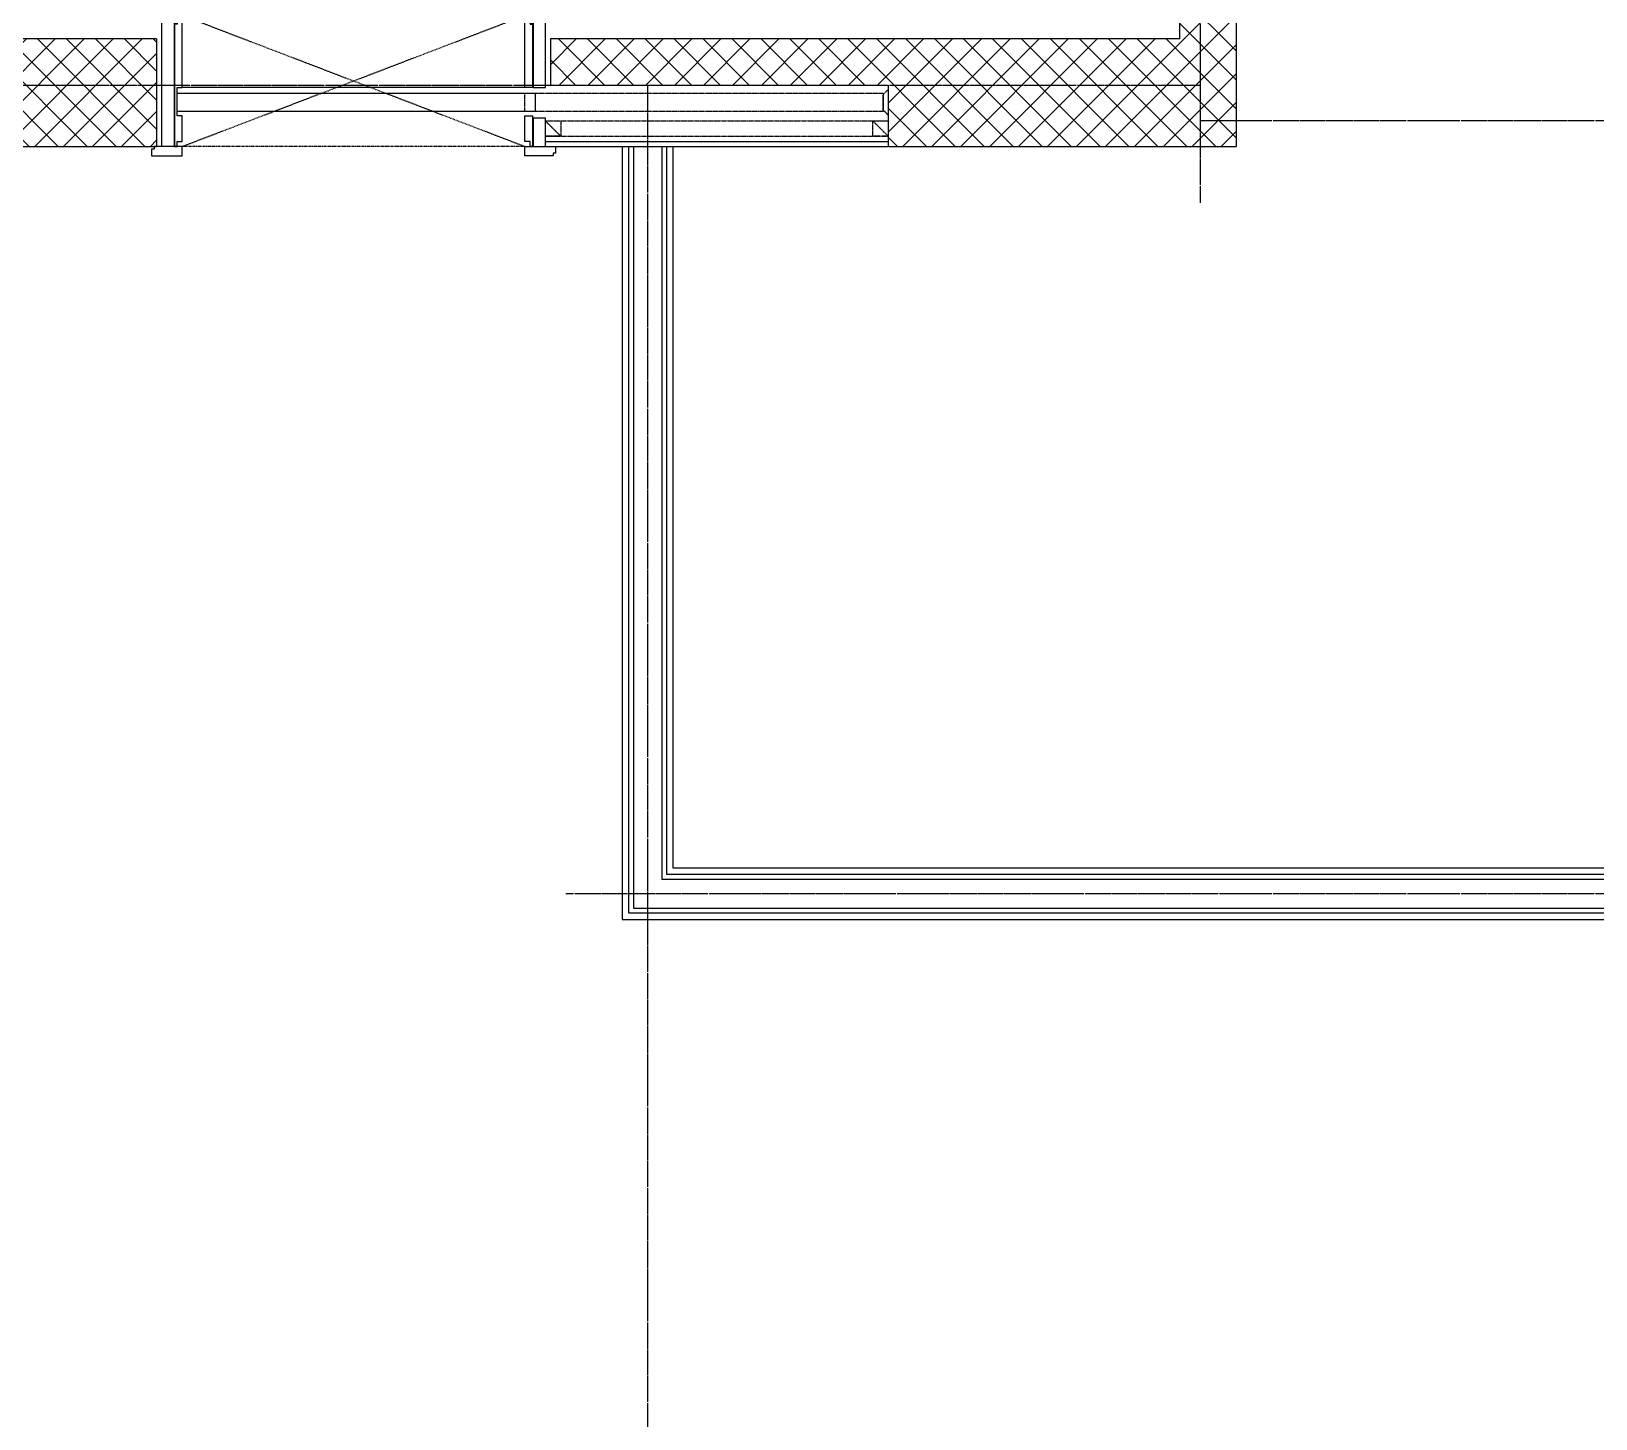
# Model space of a CAD drawing. Header units: millimetres. Extents: x 18456 to 179493, y -203649 to 469211.
# Drawn here: x 103294 to 106352, y 42716 to 45426 of the extents above; entities that cross this region are included whole.
import ezdxf

# ---------------------------------------------------------------- set-up
doc = ezdxf.new("R2010")
doc.units = ezdxf.units.MM
for name, pattern in [('X-평면도(기본형)$0$( Hidden )', [0.375, 0.25, -0.125]), ('X-평면도(기본형)$0$CEN', [52.5, 50, -1, 0.5, -1]), ('X-평면도(기본형)$0$HID', [2.8, 1.8, -1])]:
    doc.linetypes.add(name, pattern=pattern)
for name, color, linetype, true_color in [('X-평면도(기본형)$0$40HAT', 9, 'Continuous', 0x808080), ('X-평면도(기본형)$0$7GYP', 7, 'Continuous', 0x000000), ('X-평면도(기본형)$0$CEN', 1, 'X-평면도(기본형)$0$CEN', 0xff0000), ('X-평면도(기본형)$0$DOOR', 4, 'Continuous', 0x00ffff), ('X-평면도(기본형)$0$W2', 3, 'Continuous', 0x00ff00)]:
    doc.layers.add(name, color=color, linetype=linetype, true_color=true_color)
pattern_1 = [(315, (-346622.983, -110113.196), (28.2842712, 28.2842712), []), (45, (-346622.983, -110113.196), (-28.2842712, 28.2842712), [])]

# ---------------------------------------------------------------- blocks, each defined once
blk = doc.blocks.new('X-평면도(기본형)$0$pkdr750190')
at = {"layer": 'X-평면도(기본형)$0$DOOR', "linetype": 'X-평면도(기본형)$0$( Hidden )'}
for p, q in [((-50, 750), (-50, 1420)), ((-20, 1420), (-50, 1390)), ((-20, 750), (-20, 1420)), ((-20, 780), (-50, 750))]:
    blk.add_line(p, q, dxfattribs=at)
at = {"layer": 'X-평면도(기본형)$0$DOOR'}
for p, q in [((-10, 750), (-10, 1420)), ((0, 750), (0, 1420))]:
    blk.add_line(p, q, dxfattribs=at)
at = {"layer": 'X-평면도(기본형)$0$DOOR', "color": 5, "true_color": 0x0000ff}
for p, q in [((-260, 720), (-260, 30)), ((-115, 710), (-115, 40))]:
    blk.add_line(p, q, dxfattribs=at)
at = {"layer": 'X-평면도(기본형)$0$DOOR', "color": 8, "linetype": 'X-평면도(기본형)$0$( Hidden )', "true_color": 0x808080}
for points in [[(-111.3, 1420), (-61.3, 1420), (-71.3, 1410), (-101.3, 1410)], [(-104.3, 710), (-104.3, 1410), (-68.3, 1410), (-68.3, 710)]]:
    blk.add_lwpolyline(points, close=True, dxfattribs=at)
at = {"layer": 'X-평면도(기본형)$0$DOOR', "linetype": 'X-평면도(기본형)$0$( Hidden )'}
for points in [[(-20, 1420), (-20, 1390), (-50, 1390), (-50, 1420)], [(-20, 780), (-20, 750), (-50, 750), (-50, 780)]]:
    blk.add_lwpolyline(points, close=True, dxfattribs=at)
at = {"layer": 'X-평면도(기본형)$0$DOOR'}
for points in [[(0, 770), (13, 770), (13, 765), (18, 765), (18, 710), (0, 710)], [(-250, 750), (-250, 725), (-240, 725), (-240, 720), (-260, 720), (-260, 750)], [(-115, 750), (-250, 750), (-250, 726), (-115, 726)], [(0, 750), (-55, 750), (-55, 726), (0, 726)], [(-115, 725), (-115, 710), (-250, 710), (-250, 720), (-239, 720), (-239, 725)], [(-92.3, 30), (-104.3, 30), (-104.3, 730), (-68.3, 730), (-68.3, 30), (-80.3, 30)], [(0, 725), (0, 720), (-10, 720), (-10, 710), (-60, 710), (-60, 725)], [(0, 25), (0, 30), (-10, 30), (-10, 40), (-60, 40), (-60, 30), (-115, 30), (-115, 40), (-250, 40), (-250, 30), (-239, 30), (-239, 25)], [(0, -15), (5, -15), (5, -20), (18, -20), (18, 40), (0, 40)], [(-250, 0), (-250, 25), (-240, 25), (-240, 30), (-260, 30), (-260, 0)], [(0, 0), (-250, 0), (-250, 24), (0, 24)]]:
    blk.add_lwpolyline(points, close=True, dxfattribs=at)
at = {"layer": 'X-평면도(기본형)$0$DOOR', "color": 1, "linetype": 'X-평면도(기본형)$0$HID', "true_color": 0xff0000}
blk.add_lwpolyline([(0, 710), (0, 40), (-260, 720), (-260, 30)], close=True, dxfattribs=at)
at = {"layer": 'X-평면도(기본형)$0$DOOR'}
blk.add_lwpolyline([(0, 720), (-10, 720), (-10, 710)], dxfattribs=at)

msp = doc.modelspace()

# ---------------------------------------------------------------- hatches: boundary and pattern name
at = {"layer": 'X-평면도(기본형)$0$40HAT'}
h = msp.add_hatch(dxfattribs=at)
h.set_pattern_fill('H3', color=256, scale=40, style=0, pattern_type=2)
h.set_pattern_definition(pattern_1)
h.paths.add_polyline_path([(104208.6, 47291.1), (104208.6, 47381.1), (105538.6, 47381.1), (105538.6, 47431.1), (105648.6, 47431.1), (105648.6, 45201.1), (104968.6, 45201.1), (104968.6, 45321.1), (104308.6, 45321.1), (104308.6, 45411.1), (105538.6, 45411.1), (105538.6, 47291.1), (104208.6, 47291.1)], flags=0)
h = msp.add_hatch(dxfattribs=at)
h.set_pattern_fill('H3', color=256, scale=40, style=0, pattern_type=2)
h.set_pattern_definition(pattern_1)
h.paths.add_polyline_path([(103288.6, 47291.1), (103288.6, 47381.1), (102568.6, 47381.1), (102568.6, 45201.1), (103538.6, 45201.1), (103538.6, 45411.1), (102658.6, 45411.1), (102658.6, 47291.1), (103288.6, 47291.1)], flags=0)

# ---------------------------------------------------------------- linework, layer by layer
at = {"layer": 'X-평면도(기본형)$0$7GYP'}
for points in [[(107438.6, 45288.6), (106931.1, 45288.6), (106931.1, 43778.6), (104536.1, 43778.6), (104536.1, 45201.1)], [(107438.6, 45301.1), (106918.6, 45301.1), (106918.6, 43791.1), (104548.6, 43791.1), (104548.6, 45201.1)], [(107438.6, 45279.1), (106940.6, 45279.1), (106940.6, 43769.1), (104526.6, 43769.1), (104526.6, 45201.1)], [(104448.6, 45201.1), (104448.6, 43691.1), (107338.6, 43691.1)], [(104461.1, 45201.1), (104461.1, 43703.6), (107338.6, 43703.6)], [(104470.6, 45201.1), (104470.6, 43713.1), (107338.6, 43713.1)]]:
    msp.add_lwpolyline(points, dxfattribs=at)
at = {"layer": 'X-평면도(기본형)$0$CEN'}
for p, q in [((105578.6, 50846.1), (105578.6, 45091.1)), ((101033.6, 45321.1), (105578.6, 45321.1)), ((104498.6, 37026.1), (104498.6, 45321.1)), ((106978.6, 45251.1), (105578.6, 45251.1)), ((106978.6, 43741.1), (104338.6, 43741.1))]:
    msp.add_line(p, q, dxfattribs=at)
at = {"layer": 'X-평면도(기본형)$0$W2'}
for p, q in [((105648.6, 47431.1), (105648.6, 45201.1)), ((105538.6, 45411.1), (105538.6, 47291.1)), ((103538.6, 45411.1), (102658.6, 45411.1)), ((103538.6, 45411.1), (103538.6, 45201.1)), ((104308.6, 45411.1), (104308.6, 45321.1)), ((105538.6, 45411.1), (104308.6, 45411.1)), ((104308.6, 45321.1), (104968.6, 45321.1)), ((104968.6, 45321.1), (104968.6, 45201.1)), ((102568.6, 45201.1), (103538.6, 45201.1)), ((104968.6, 45201.1), (105648.6, 45201.1))]:
    msp.add_line(p, q, dxfattribs=at)

# ---------------------------------------------------------------- block references
at = {"rotation": 270}
msp.add_blockref('X-평면도(기본형)$0$pkdr750190', (103548.6, 45201.1), dxfattribs=at)

doc.saveas('drawing.dxf')
